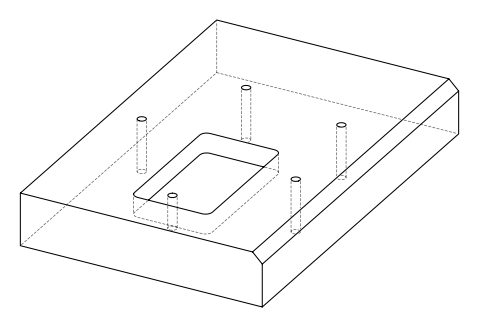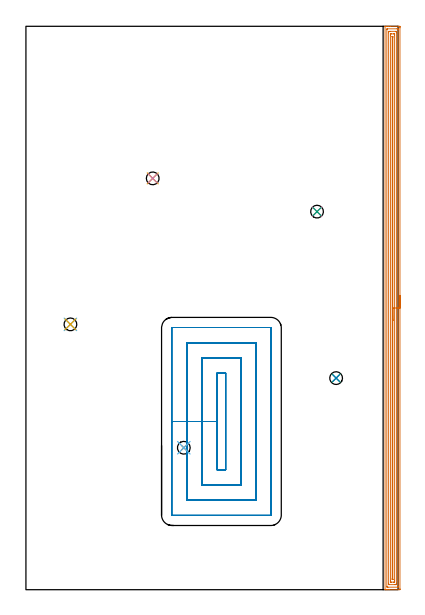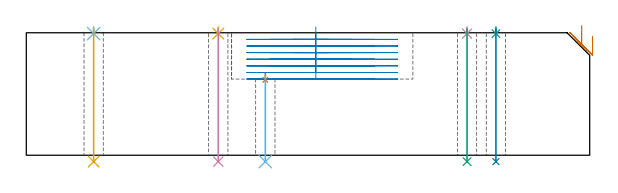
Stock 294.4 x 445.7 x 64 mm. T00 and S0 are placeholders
(PLAN: 12 operations, 3 tool changes, 38.1 min)
(1 AREA_MILL | FG_CHAMFER_SURFACE | UGT0205_001 | 18.01 min | 31015 mm3)
(2 MILL_RECTANGULAR_POCKET | POCKET_RECTANGULAR_STRAIGHT | UGT0201_008 | Follow Part, ap 4, ae 75% | 18.63 min | 375889 mm3)
(3 SPOT_DRILL | STEP1HOLE | NXT0321_9005460120000 | 0.03 min | 38 mm3)
(4 SPOT_DRILL_1 | STEP1HOLE_1 | NXT0321_9005460120000 | 0.03 min | 18 mm3)
(5 SPOT_DRILL_2 | STEP1HOLE_2 | NXT0321_9005460120000 | 0.03 min | 37 mm3)
(6 SPOT_DRILL_3 | STEP1HOLE_3 | NXT0321_9005460120000 | 0.03 min | 21 mm3)
(7 SPOT_DRILL_4 | STEP1HOLE_4 | NXT0321_9005460120000 | 0.03 min | 43 mm3)
(8 DRILL_THROUGH_HOLE_INTO_CENTER | STEP1HOLE | NXT0301_072 | 0.28 min | 5114 mm3)
(9 DRILL_THROUGH_HOLE_INTO_CENTER_1 | STEP1HOLE_1 | NXT0301_072 | 0.28 min | 5093 mm3)
(10 DRILL_THROUGH_HOLE_INTO_CENTER_2 | STEP1HOLE_2 | NXT0301_072 | 0.28 min | 5099 mm3)
(11 DRILL_THROUGH_HOLE_INTO_CENTER_3 | STEP1HOLE_3 | NXT0301_072 | 0.28 min | 5101 mm3)
(12 DRILL_THROUGH_HOLE_INTO_CENTER_4 | STEP1HOLE_4 | NXT0301_072 | 0.19 min | 3167 mm3)
(TOOL UGT0205_001 | Chamfer Mill 20 x 3 x 45 deg. | D20 FL50 Z2)
(TOOL UGT0201_008 | End Mill 16 mm | D16 FL32 Z4)
(TOOL NXT0321_9005460120000 | NC Spot Drill, 142deg, 12mm, Carbide, Uncoated | D12 PA142 FL30 Z2)
(TOOL NXT0301_072 | Carbide Drill 10.1mm [860.1-1010-051A1-MM 2214] | D10.1 PA140 FL71 Z2)
(OP 1 AREA_MILL)
G17 G21 G94 G90
T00 M6
G54
G17 G0 G90 X295.9 Y232.85 S1061 M3
G43 Z74. H0
Z62.2
G94 G1 Y232.812 Z61.328 F250.
Y232.698 Z60.464
Y232.509 Z59.612
Y232.247 Z58.78
Y231.913 Z57.974
Y231.51 Z57.2
Y231.042 Z56.464
Y230.51 Z55.772
Y229.921 Z55.129
Y229.278 Z54.54
Y228.586 Z54.008
Y227.85 Z53.54
Y227.076 Z53.137
Y226.27 Z52.803
Y225.438 Z52.541
Y224.586 Z52.352
Y223.722 Z52.238
Y222.85 Z52.2
Y0.631
X295.897 Y0.299 Z52.202
X295.892 Y0.01 Z52.206
X295.599 Y0. Z52.499
X287.332 Z60.763
X285.917 Z62.179
X285.553 Z62.542
X284.823 Z63.276
X284.562 Z63.538
X284.148 Z63.943
X284.103 Y0.009 Z63.988
X284.1 Y0.183 Z64.
Y445.517
X284.103 Y445.691 Z63.988
X284.149 Y445.7 Z63.943
X284.562 Z63.537
X284.823 Z63.277
X285.553 Z62.542
X286.807 Z61.29
X288.221 Z59.875
X294.71 Z53.388
X295.337 Y445.696 Z52.761
X295.892 Y445.692 Z52.206
X295.894 Y445.63 Z52.204
X295.899 Y445.069 Z52.201
X295.9 Y444.503 Z52.2
Y222.85
X294.486 Z53.614
X294.485 Y2.419 Z53.615
X294.483 Y2.383 Z53.617
X294.447 Y2.01 Z53.653
X293.973 Y2.001 Z54.127
X286.442 Y2. Z61.658
X285.968 Y2.001 Z62.132
X285.553 Y2.01 Z62.547
X285.517 Y2.419 Z62.583
X285.515 Y2.457 Z62.585
Y443.281
X285.517 Y443.317 Z62.584
X285.553 Y443.69 Z62.547
X286.027 Y443.699 Z62.073
X293.558 Y443.7 Z54.542
X294.032 Y443.699 Z54.068
X294.447 Y443.69 Z53.653
X294.483 Y443.281 Z53.617
X294.485 Y443.243 Z53.615
X294.486 Y222.85 Z53.614
X293.072 Z55.028
X293.071 Y5.102 Z55.029
X293.07 Y4.698 Z55.03
X293.067 Y4.207 Z55.033
X293.064 Y4.015 Z55.036
X292.87 Y4.004 Z55.23
X292.668 Y4.002 Z55.432
X291.985 Y4. Z56.115
X287.332 Y4.001 Z60.768
X287.125 Y4.003 Z60.975
X286.988 Y4.007 Z61.112
X286.942 Y4.01 Z61.158
X286.935 Y4.026 Z61.165
X286.933 Y4.073 Z61.167
X286.93 Y4.207 Z61.17
X286.929 Y4.613 Z61.171
X286.928 Y5.102 Z61.172
X286.929 Y440.598 Z61.171
X286.93 Y441.002 Z61.17
X286.933 Y441.493 Z61.167
X286.935 Y441.685 Z61.165
X287.13 Y441.696 Z60.97
X287.332 Y441.698 Z60.768
X288.015 Y441.7 Z60.085
X292.668 Y441.699 Z55.432
X292.875 Y441.697 Z55.225
X293.012 Y441.693 Z55.088
X293.058 Y441.69 Z55.042
X293.065 Y441.674 Z55.035
X293.067 Y441.627 Z55.033
X293.07 Y441.493 Z55.03
X293.071 Y441.087 Z55.029
X293.072 Y440.598 Z55.028
Y222.85
X291.657 Z56.443
Y6.89
X291.653 Y6.123 Z56.447
X291.651 Y6.017 Z56.449
X291.553 Y6.01 Z56.547
X291.332 Y6.005 Z56.768
X290.889 Y6. Z57.211
X289.111 Z58.989
X288.666 Y6.004 Z59.434
X288.447 Y6.01 Z59.653
X288.349 Y6.016 Z59.751
X288.348 Y6.09 Z59.752
X288.343 Y6.768 Z59.757
Y438.81
X288.347 Y439.577 Z59.753
X288.349 Y439.683 Z59.751
X288.447 Y439.69 Z59.653
X288.668 Y439.695 Z59.432
X289.111 Y439.7 Z58.989
X290.889 Z57.211
X291.334 Y439.696 Z56.766
X291.553 Y439.69 Z56.547
X291.651 Y439.684 Z56.449
X291.652 Y439.61 Z56.448
X291.657 Y438.932 Z56.443
Y222.85
X290.243 Z57.857
Y8.435
X290.241 Y8.19 Z57.859
X290.238 Y8.028 Z57.862
X290.236 Y8.008 Z57.864
X290.231 Y8.006 Z57.869
X290.211 Y8.002 Z57.889
X290.169 Y8.001 Z57.931
X290. Y8.002 Z58.1
X289.779 Y8.006 Z58.321
X289.763 Y8.018 Z58.337
X289.761 Y8.025 Z58.339
X289.758 Y8.679 Z58.342
X289.757 Y8.923 Z58.343
Y437.265
X289.759 Y437.51 Z58.341
X289.762 Y437.672 Z58.338
X289.764 Y437.692 Z58.336
X289.769 Y437.694 Z58.331
X289.789 Y437.698 Z58.311
X289.831 Y437.699 Z58.269
X290. Y437.698 Z58.1
X290.221 Y437.694 Z57.879
X290.237 Y437.682 Z57.863
X290.239 Y437.675 Z57.861
X290.243 Y437.021 Z57.857
Y436.777
Y222.85
Y221.978 Z57.895
Y221.114 Z58.009
Y220.262 Z58.198
Y219.43 Z58.46
Y218.624 Z58.794
Y217.85 Z59.197
Y217.114 Z59.665
Y216.422 Z60.196
Y215.779 Z60.786
Y215.19 Z61.429
Y214.658 Z62.121
Y214.19 Z62.857
Y213.787 Z63.631
Y213.453 Z64.437
Y213.191 Z65.269
Y213.002 Z66.12
Y212.888 Z66.985
Y212.85 Z67.857
G0 Z74.
M5
M2
(OP 2 MILL_RECTANGULAR_POCKET)
G17 G21 G94 G90
T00 M6
G54
G17 G0 G90 X151.3 Y157.198 S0 M3
G43 Z74. H0
Z67.
G94 G1 Y133.1 Z60.543 F250.
Y94.8 F500.
X158.
Y171.4
X151.3
Y133.1
X139.3
Y82.8
X170.
Y183.4
X139.3
Y133.1
X127.3
Y70.8
X182.
Y195.4
X127.3
Y133.1
X115.3
Y59.1
G3 X115.6 Y58.8 R0.3
G1 X193.7
G3 X194. Y59.1 R0.3
G1 Y207.1
G3 X193.7 Y207.4 R0.3
G1 X115.6
G3 X115.3 Y207.1 R0.3
G1 Y133.1
Y132.1
G0 X151.3 Y157.198 Z63.543
G1 Y133.1 Z57.086 F250.
Y94.8 F500.
X158.
Y171.4
X151.3
Y133.1
X139.3
Y82.8
X170.
Y183.4
X139.3
Y133.1
X127.3
Y70.8
X182.
Y195.4
X127.3
Y133.1
X115.3
Y59.1
G3 X115.6 Y58.8 R0.3
G1 X193.7
G3 X194. Y59.1 R0.3
G1 Y207.1
G3 X193.7 Y207.4 R0.3
G1 X115.6
G3 X115.3 Y207.1 R0.3
G1 Y133.1
Y132.1
G0 X151.3 Y157.198 Z60.086
G1 Y133.1 Z53.629 F250.
Y94.8 F500.
X158.
Y171.4
X151.3
Y133.1
X139.3
Y82.8
X170.
Y183.4
X139.3
Y133.1
X127.3
Y70.8
X182.
Y195.4
X127.3
Y133.1
X115.3
Y59.1
G3 X115.6 Y58.8 R0.3
G1 X193.7
G3 X194. Y59.1 R0.3
G1 Y207.1
G3 X193.7 Y207.4 R0.3
G1 X115.6
G3 X115.3 Y207.1 R0.3
G1 Y133.1
Y132.1
G0 X151.3 Y157.198 Z56.629
G1 Y133.1 Z50.171 F250.
Y94.8 F500.
X158.
Y171.4
X151.3
Y133.1
X139.3
Y82.8
X170.
Y183.4
X139.3
Y133.1
X127.3
Y70.8
X182.
Y195.4
X127.3
Y133.1
X115.3
Y59.1
G3 X115.6 Y58.8 R0.3
G1 X193.7
G3 X194. Y59.1 R0.3
G1 Y207.1
G3 X193.7 Y207.4 R0.3
G1 X115.6
G3 X115.3 Y207.1 R0.3
G1 Y133.1
Y132.1
G0 X151.3 Y157.198 Z53.171
G1 Y133.1 Z46.714 F250.
Y94.8 F500.
X158.
Y171.4
X151.3
Y133.1
X139.3
Y82.8
X170.
Y183.4
X139.3
Y133.1
X127.3
Y70.8
X182.
Y195.4
X127.3
Y133.1
X115.3
Y59.1
G3 X115.6 Y58.8 R0.3
G1 X193.7
G3 X194. Y59.1 R0.3
G1 Y207.1
G3 X193.7 Y207.4 R0.3
G1 X115.6
G3 X115.3 Y207.1 R0.3
G1 Y133.1
Y132.1
G0 X151.3 Y157.198 Z49.714
G1 Y133.1 Z43.257 F250.
Y94.8 F500.
X158.
Y171.4
X151.3
Y133.1
X139.3
Y82.8
X170.
Y183.4
X139.3
Y133.1
X127.3
Y70.8
X182.
Y195.4
X127.3
Y133.1
X115.3
Y59.1
G3 X115.6 Y58.8 R0.3
G1 X193.7
G3 X194. Y59.1 R0.3
G1 Y207.1
G3 X193.7 Y207.4 R0.3
G1 X115.6
G3 X115.3 Y207.1 R0.3
G1 Y133.1
Y132.1
G0 X151.3 Y157.198 Z46.257
G1 Y133.1 Z39.8 F250.
Y94.8 F500.
X158.
Y171.4
X151.3
Y133.1
X139.3
Y82.8
X170.
Y183.4
X139.3
Y133.1
X127.3
Y70.8
X182.
Y195.4
X127.3
Y133.1
X115.3
Y59.1
G3 X115.6 Y58.8 R0.3
G1 X193.7
G3 X194. Y59.1 R0.3
G1 Y207.1
G3 X193.7 Y207.4 R0.3
G1 X115.6
G3 X115.3 Y207.1 R0.3
G1 Y133.1
Y132.1
G0 Z74.
M5
M2
(OP 3 SPOT_DRILL)
G17 G21 G94 G90
T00 M6
G54
G17 G0 G90 X245.4 Y167.4 S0 M3
G43 Z74. H0
G94 G81 G98 Z63.557 F250. R67.
G80
M5
M2
(OP 4 SPOT_DRILL_1)
G17 G21 G94 G90
T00 M6
G54
G17 G0 G90 X230.3 Y299.1 S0 M3
G43 Z74. H0
G94 G81 G98 Z63.557 F250. R67.
G80
M5
M2
(OP 5 SPOT_DRILL_2)
G17 G21 G94 G90
T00 M6
G54
G17 G0 G90 X100.3 Y325.4 S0 M3
G43 Z74. H0
G94 G81 G98 Z63.557 F250. R67.
G80
M5
M2
(OP 6 SPOT_DRILL_3)
G17 G21 G94 G90
T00 M6
G54
G17 G0 G90 X35.2 Y209.9 S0 M3
G43 Z74. H0
G94 G81 G98 Z63.557 F250. R67.
G80
M5
M2
(OP 7 SPOT_DRILL_4)
G17 G21 G94 G90
T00 M6
G54
G17 G0 G90 X124.9 Y112.3 S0 M3
G43 Z74. H0
G94 G81 G98 Z39.357 F250. R42.8
G80
M5
M2
(OP 8 DRILL_THROUGH_HOLE_INTO_CENTER)
G17 G21 G94 G90
T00 M6
G54
G17 G0 G90 X245.4 Y167.4 S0 M3
G43 Z74. H1
G94 G73 G98 Z-3.338 F250. Q9.62 R66.
G80
M5
M2
(OP 9 DRILL_THROUGH_HOLE_INTO_CENTER_1)
G17 G21 G94 G90
T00 M6
G54
G17 G0 G90 X230.3 Y299.1 S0 M3
G43 Z74. H1
G94 G73 G98 Z-3.338 F250. Q9.62 R66.
G80
M5
M2
(OP 10 DRILL_THROUGH_HOLE_INTO_CENTER_2)
G17 G21 G94 G90
T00 M6
G54
G17 G0 G90 X100.3 Y325.4 S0 M3
G43 Z74. H1
G94 G73 G98 Z-3.338 F250. Q9.62 R66.
G80
M5
M2
(OP 11 DRILL_THROUGH_HOLE_INTO_CENTER_3)
G17 G21 G94 G90
T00 M6
G54
G17 G0 G90 X35.2 Y209.9 S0 M3
G43 Z74. H1
G94 G73 G98 Z-3.338 F250. Q9.62 R66.
G80
M5
M2
(OP 12 DRILL_THROUGH_HOLE_INTO_CENTER_4)
G17 G21 G94 G90
T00 M6
G54
G17 G0 G90 X124.9 Y112.3 S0 M3
G43 Z74. H1
G94 G73 G98 Z-3.338 F250. Q8.628 R41.8
G80
M5
M2
